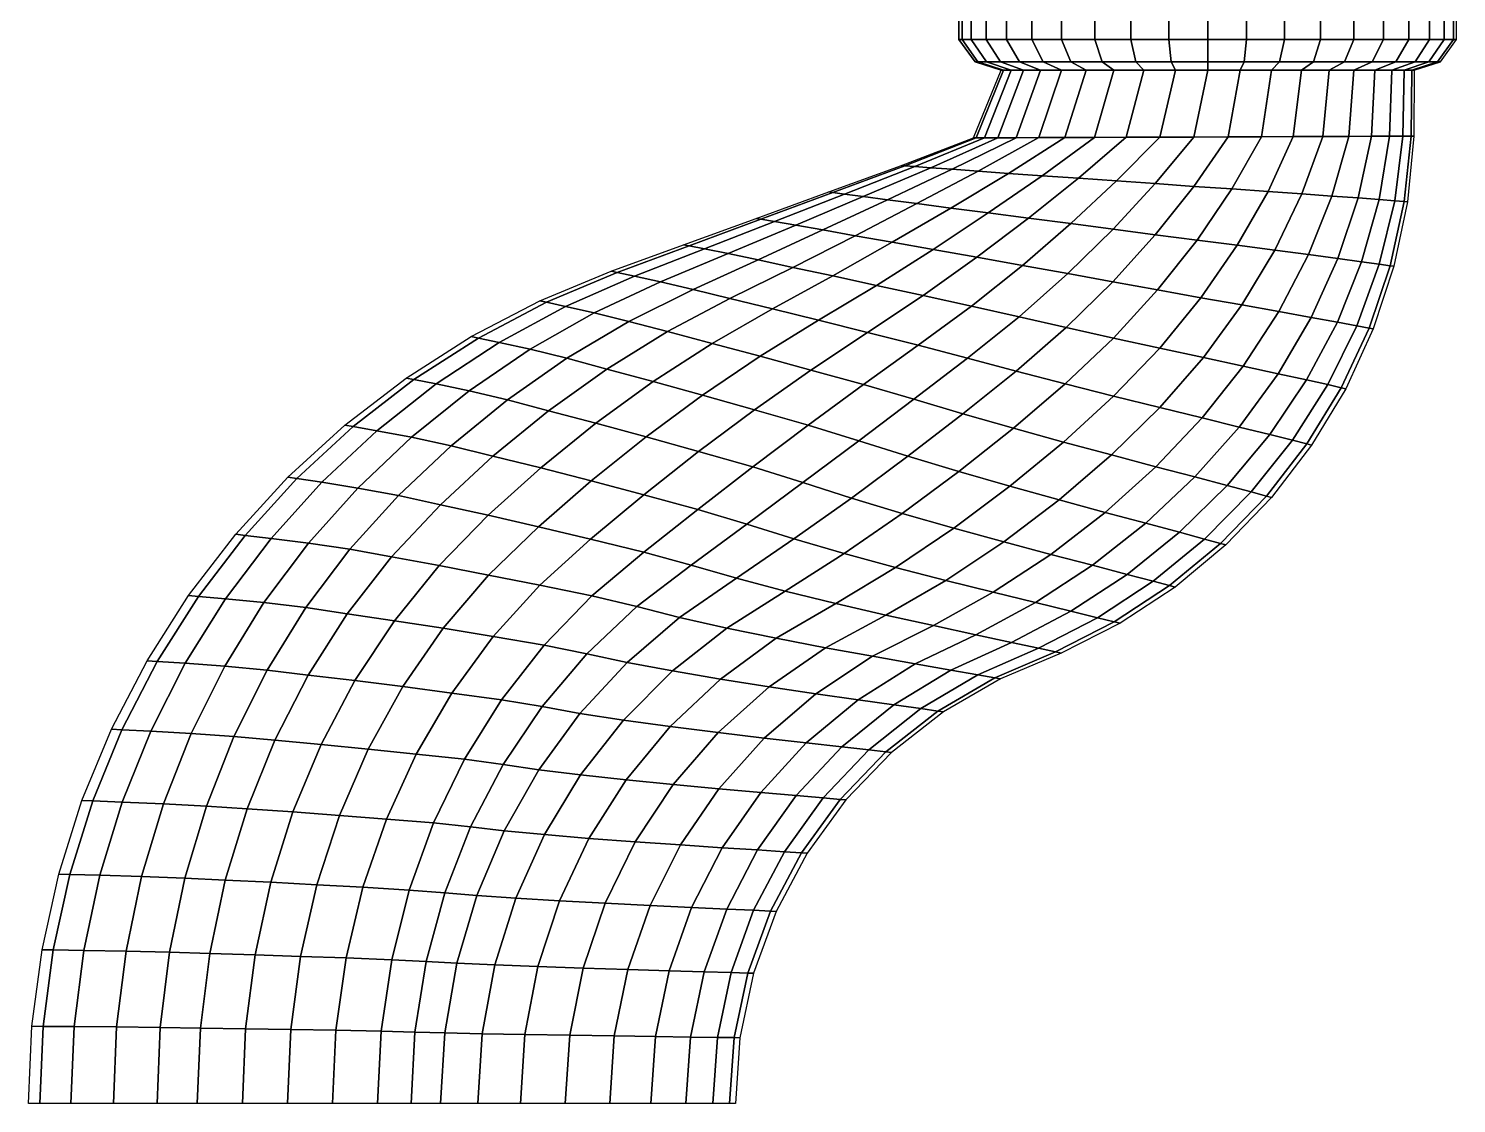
# Model space of a CAD drawing. Extents: x 60 to 137, y 33 to 192.
# Drawn here: x 60.06 to 108.43, y 70 to 106.41 of the extents above; entities that cross this region are included whole.
import ezdxf

# ---------------------------------------------------------------- set-up
doc = ezdxf.new("R2010")
doc.units = 0
doc.header["$MEASUREMENT"] = 0
doc.layers.get('0').update_dxf_attribs({"linetype": 'CONTINUOUS'})
doc.layers.add('SURFACE', color=51, linetype='CONTINUOUS')

# ---------------------------------------------------------------- blocks, each defined once
blk = doc.blocks.new('1')
at = {"layer": 'SURFACE'}
mesh = blk.add_polymesh((40, 6), dxfattribs=dict(at, m_close=True))
for k, corner in enumerate([(7.039, 0.231, -9), (7.921, 0.231, -8.714), (8.466, 0.231, -7.964), (8.466, 0.231, -7.036), (7.921, 0.231, -6.286), (7.039, 0.231, -6), (6.953, -0.864, -9), (7.824, -1.002, -8.714), (8.362, -1.088, -7.964), (8.362, -1.088, -7.036), (7.824, -1.002, -6.286), (6.953, -0.864, -6), (6.697, -1.932, -9), (7.535, -2.205, -8.714), (8.054, -2.373, -7.964), (8.054, -2.373, -7.036), (7.535, -2.205, -6.286), (6.697, -1.932, -6), (6.276, -2.947, -9), (7.062, -3.348, -8.714), (7.548, -3.595, -7.964), (7.548, -3.595, -7.036), (7.062, -3.348, -6.286), (6.276, -2.947, -6), (5.703, -3.884, -9), (6.416, -4.402, -8.714), (6.857, -4.722, -7.964), (6.857, -4.722, -7.036), (6.416, -4.402, -6.286), (5.703, -3.884, -6), (4.989, -4.719, -9), (5.613, -5.343, -8.714), (5.998, -5.728, -7.964), (5.998, -5.728, -7.036), (5.613, -5.343, -6.286), (4.989, -4.719, -6), (4.154, -5.432, -9), (4.672, -6.146, -8.714), (4.992, -6.587, -7.964), (4.992, -6.587, -7.036), (4.672, -6.146, -6.286), (4.154, -5.432, -6), (3.217, -6.006, -9), (3.618, -6.792, -8.714), (3.865, -7.277, -7.964), (3.865, -7.277, -7.036), (3.618, -6.792, -6.286), (3.217, -6.006, -6), (2.203, -6.427, -9), (2.475, -7.265, -8.714), (2.643, -7.783, -7.964), (2.643, -7.783, -7.036), (2.475, -7.265, -6.286), (2.203, -6.427, -6), (1.134, -6.683, -9), (1.272, -7.554, -8.714), (1.358, -8.092, -7.964), (1.358, -8.092, -7.036), (1.272, -7.554, -6.286), (1.134, -6.683, -6), (0.039, -6.769, -9), (0.039, -7.651, -8.714), (0.039, -8.196, -7.964), (0.039, -8.196, -7.036), (0.039, -7.651, -6.286), (0.039, -6.769, -6), (-1.056, -6.683, -9), (-1.194, -7.554, -8.714), (-1.279, -8.092, -7.964), (-1.279, -8.092, -7.036), (-1.194, -7.554, -6.286), (-1.056, -6.683, -6), (-2.124, -6.427, -9), (-2.396, -7.265, -8.714), (-2.565, -7.783, -7.964), (-2.565, -7.783, -7.036), (-2.396, -7.265, -6.286), (-2.124, -6.427, -6), (-3.139, -6.006, -9), (-3.539, -6.792, -8.714), (-3.786, -7.277, -7.964), (-3.786, -7.277, -7.036), (-3.539, -6.792, -6.286), (-3.139, -6.006, -6), (-4.075, -5.432, -9), (-4.593, -6.146, -8.714), (-4.914, -6.587, -7.964), (-4.914, -6.587, -7.036), (-4.593, -6.146, -6.286), (-4.075, -5.432, -6), (-4.91, -4.719, -9), (-5.534, -5.343, -8.714), (-5.919, -5.728, -7.964), (-5.919, -5.728, -7.036), (-5.534, -5.343, -6.286), (-4.91, -4.719, -6), (-5.624, -3.884, -9), (-6.337, -4.402, -8.714), (-6.778, -4.722, -7.964), (-6.778, -4.722, -7.036), (-6.337, -4.402, -6.286), (-5.624, -3.884, -6), (-6.198, -2.947, -9), (-6.983, -3.348, -8.714), (-7.469, -3.595, -7.964), (-7.469, -3.595, -7.036), (-6.983, -3.348, -6.286), (-6.198, -2.947, -6), (-6.618, -1.932, -9), (-7.456, -2.205, -8.714), (-7.975, -2.373, -7.964), (-7.975, -2.373, -7.036), (-7.456, -2.205, -6.286), (-6.618, -1.932, -6), (-6.874, -0.864, -9), (-7.745, -1.002, -8.714), (-8.283, -1.088, -7.964), (-8.283, -1.088, -7.036), (-7.745, -1.002, -6.286), (-6.874, -0.864, -6), (-6.961, 0.231, -9), (-7.842, 0.231, -8.714), (-8.387, 0.231, -7.964), (-8.387, 0.231, -7.036), (-7.842, 0.231, -6.286), (-6.961, 0.231, -6), (-6.874, 1.326, -9), (-7.745, 1.464, -8.714), (-8.283, 1.549, -7.964), (-8.283, 1.549, -7.036), (-7.745, 1.464, -6.286), (-6.874, 1.326, -6), (-6.618, 2.394, -9), (-7.456, 2.666, -8.714), (-7.975, 2.835, -7.964), (-7.975, 2.835, -7.036), (-7.456, 2.666, -6.286), (-6.618, 2.394, -6), (-6.198, 3.409, -9), (-6.983, 3.809, -8.714), (-7.469, 4.056, -7.964), (-7.469, 4.056, -7.036), (-6.983, 3.809, -6.286), (-6.198, 3.409, -6), (-5.624, 4.345, -9), (-6.337, 4.863, -8.714), (-6.778, 5.184, -7.964), (-6.778, 5.184, -7.036), (-6.337, 4.863, -6.286), (-5.624, 4.345, -6), (-4.91, 5.18, -9), (-5.534, 5.804, -8.714), (-5.919, 6.189, -7.964), (-5.919, 6.189, -7.036), (-5.534, 5.804, -6.286), (-4.91, 5.18, -6), (-4.075, 5.894, -9), (-4.593, 6.607, -8.714), (-4.914, 7.048, -7.964), (-4.914, 7.048, -7.036), (-4.593, 6.607, -6.286), (-4.075, 5.894, -6), (-3.139, 6.468, -9), (-3.539, 7.253, -8.714), (-3.786, 7.739, -7.964), (-3.786, 7.739, -7.036), (-3.539, 7.253, -6.286), (-3.139, 6.468, -6), (-2.124, 6.888, -9), (-2.396, 7.727, -8.714), (-2.565, 8.245, -7.964), (-2.565, 8.245, -7.036), (-2.396, 7.727, -6.286), (-2.124, 6.888, -6), (-1.056, 7.144, -9), (-1.194, 8.015, -8.714), (-1.279, 8.554, -7.964), (-1.279, 8.554, -7.036), (-1.194, 8.015, -6.286), (-1.056, 7.144, -6), (0.039, 7.231, -9), (0.039, 8.112, -8.714), (0.039, 8.657, -7.964), (0.039, 8.657, -7.036), (0.039, 8.112, -6.286), (0.039, 7.231, -6), (1.134, 7.144, -9), (1.272, 8.015, -8.714), (1.358, 8.554, -7.964), (1.358, 8.554, -7.036), (1.272, 8.015, -6.286), (1.134, 7.144, -6), (2.203, 6.888, -9), (2.475, 7.727, -8.714), (2.643, 8.245, -7.964), (2.643, 8.245, -7.036), (2.475, 7.727, -6.286), (2.203, 6.888, -6), (3.217, 6.468, -9), (3.618, 7.253, -8.714), (3.865, 7.739, -7.964), (3.865, 7.739, -7.036), (3.618, 7.253, -6.286), (3.217, 6.468, -6), (4.154, 5.894, -9), (4.672, 6.607, -8.714), (4.992, 7.048, -7.964), (4.992, 7.048, -7.036), (4.672, 6.607, -6.286), (4.154, 5.894, -6), (4.989, 5.18, -9), (5.613, 5.804, -8.714), (5.998, 6.189, -7.964), (5.998, 6.189, -7.036), (5.613, 5.804, -6.286), (4.989, 5.18, -6), (5.703, 4.345, -9), (6.416, 4.863, -8.714), (6.857, 5.184, -7.964), (6.857, 5.184, -7.036), (6.416, 4.863, -6.286), (5.703, 4.345, -6), (6.276, 3.409, -9), (7.062, 3.809, -8.714), (7.548, 4.056, -7.964), (7.548, 4.056, -7.036), (7.062, 3.809, -6.286), (6.276, 3.409, -6), (6.697, 2.394, -9), (7.535, 2.666, -8.714), (8.054, 2.835, -7.964), (8.054, 2.835, -7.036), (7.535, 2.666, -6.286), (6.697, 2.394, -6), (6.953, 1.326, -9), (7.824, 1.464, -8.714), (8.362, 1.549, -7.964), (8.362, 1.549, -7.036), (7.824, 1.464, -6.286), (6.953, 1.326, -6)]):
    mesh.set_mesh_vertex(divmod(k, 6), corner)
mesh = blk.add_polymesh((9, 9), dxfattribs=at)
for k, corner in enumerate([(-6.961, 0.231, -9), (-6.874, 1.326, -9), (-6.618, 2.394, -9), (-6.198, 3.409, -9), (-5.624, 4.345, -9), (-4.91, 5.18, -9), (-4.075, 5.894, -9), (-3.139, 6.468, -9), (-2.124, 6.888, -9), (-7.895, 0.231, -11.292), (-7.8, 1.328, -11.292), (-7.52, 2.397, -11.291), (-7.065, 3.407, -11.289), (-6.448, 4.335, -11.286), (-5.686, 5.16, -11.283), (-4.795, 5.869, -11.28), (-3.798, 6.44, -11.276), (-2.72, 6.858, -11.272), (-10.335, 0.231, -12.229), (-10.22, 1.336, -12.238), (-9.882, 2.405, -12.264), (-9.339, 3.404, -12.304), (-8.616, 4.305, -12.357), (-7.735, 5.103, -12.421), (-6.709, 5.799, -12.494), (-5.567, 6.36, -12.575), (-4.337, 6.772, -12.661), (-12.795, 0.231, -13.125), (-12.658, 1.348, -13.143), (-12.259, 2.418, -13.195), (-11.628, 3.398, -13.278), (-10.802, 4.258, -13.387), (-9.813, 5.013, -13.518), (-8.664, 5.689, -13.668), (-7.393, 6.234, -13.834), (-6.028, 6.635, -14.011), (-15.254, 0.231, -14.021), (-15.095, 1.364, -14.048), (-14.634, 2.435, -14.126), (-13.915, 3.39, -14.248), (-12.993, 4.196, -14.41), (-11.906, 4.893, -14.605), (-10.648, 5.543, -14.829), (-9.264, 6.068, -15.074), (-7.784, 6.455, -15.337), (-17.713, 0.231, -14.917), (-17.531, 1.384, -14.952), (-17.008, 2.456, -15.053), (-16.202, 3.381, -15.213), (-15.189, 4.122, -15.423), (-14.017, 4.749, -15.678), (-12.662, 5.367, -15.969), (-11.181, 5.867, -16.289), (-9.604, 6.238, -16.632), (-20.173, 0.231, -15.812), (-19.968, 1.406, -15.855), (-19.383, 2.479, -15.977), (-18.492, 3.371, -16.17), (-17.394, 4.036, -16.425), (-16.146, 4.584, -16.732), (-14.708, 5.166, -17.084), (-13.145, 5.638, -17.471), (-11.486, 5.989, -17.885), (-22.59, 0.231, -16.814), (-22.362, 1.43, -16.863), (-21.717, 2.505, -17.001), (-20.745, 3.359, -17.219), (-19.57, 3.942, -17.507), (-18.259, 4.403, -17.855), (-16.751, 4.944, -18.252), (-15.123, 5.385, -18.69), (-13.402, 5.716, -19.158), (-24.91, 0.231, -18.023), (-24.662, 1.456, -18.074), (-23.959, 2.533, -18.221), (-22.913, 3.347, -18.452), (-21.671, 3.841, -18.757), (-20.31, 4.209, -19.126), (-18.75, 4.707, -19.548), (-17.075, 5.115, -20.012), (-15.313, 5.423, -20.507)]):
    mesh.set_mesh_vertex(divmod(k, 9), corner)
mesh = blk.add_polymesh((9, 9), dxfattribs=at)
for k, corner in enumerate([(-2.124, 6.888, -9), (-1.056, 7.144, -9), (0.039, 7.231, -9), (1.134, 7.144, -9), (2.203, 6.888, -9), (3.217, 6.468, -9), (4.154, 5.894, -9), (4.989, 5.18, -9), (5.703, 4.345, -9), (-2.72, 6.858, -11.272), (-1.587, 7.113, -11.267), (-0.429, 7.204, -11.263), (0.729, 7.127, -11.259), (1.86, 6.879, -11.254), (2.938, 6.465, -11.25), (3.934, 5.896, -11.246), (4.825, 5.186, -11.243), (5.587, 4.352, -11.24), (-4.337, 6.772, -12.661), (-3.046, 7.024, -12.751), (-1.736, 7.128, -12.843), (-0.429, 7.077, -12.934), (0.855, 6.851, -13.024), (2.083, 6.457, -13.11), (3.224, 5.903, -13.191), (4.249, 5.203, -13.264), (5.131, 4.373, -13.328), (-6.028, 6.635, -14.011), (-4.6, 6.882, -14.195), (-3.163, 7.008, -14.383), (-1.735, 6.997, -14.571), (-0.322, 6.808, -14.755), (1.037, 6.445, -14.932), (2.308, 5.914, -15.097), (3.455, 5.229, -15.248), (4.447, 4.406, -15.379), (-7.784, 6.455, -15.337), (-6.238, 6.696, -15.611), (-4.701, 6.85, -15.891), (-3.177, 6.892, -16.17), (-1.659, 6.752, -16.444), (-0.188, 6.429, -16.707), (1.195, 5.928, -16.953), (2.451, 5.263, -17.176), (3.541, 4.449, -17.372), (-9.604, 6.238, -16.632), (-7.96, 6.47, -16.989), (-6.346, 6.658, -17.353), (-4.751, 6.765, -17.717), (-3.149, 6.683, -18.074), (-1.585, 6.409, -18.416), (-0.106, 5.946, -18.736), (1.245, 5.304, -19.028), (2.424, 4.502, -19.282), (-11.486, 5.989, -17.885), (-9.763, 6.212, -18.316), (-8.093, 6.439, -18.756), (-6.451, 6.62, -19.197), (-4.785, 6.605, -19.628), (-3.146, 6.387, -20.042), (-1.585, 5.966, -20.429), (-0.151, 5.351, -20.781), (1.105, 4.561, -21.088), (-13.402, 5.716, -19.158), (-11.619, 5.929, -19.645), (-9.917, 6.198, -20.143), (-8.25, 6.461, -20.641), (-6.542, 6.519, -21.128), (-4.847, 6.362, -21.596), (-3.22, 5.987, -22.034), (-1.719, 5.403, -22.432), (-0.396, 4.627, -22.779), (-15.313, 5.423, -20.507), (-13.492, 5.625, -21.024), (-11.782, 5.941, -21.552), (-10.116, 6.29, -22.079), (-8.389, 6.427, -22.596), (-6.659, 6.335, -23.092), (-4.987, 6.011, -23.556), (-3.434, 5.459, -23.978), (-2.06, 4.697, -24.347)]):
    mesh.set_mesh_vertex(divmod(k, 9), corner)
mesh = blk.add_polymesh((9, 9), dxfattribs=at)
for k, corner in enumerate([(-15.313, 5.423, -20.507), (-13.492, 5.625, -21.024), (-11.782, 5.941, -21.552), (-10.116, 6.29, -22.079), (-8.389, 6.427, -22.596), (-6.659, 6.335, -23.092), (-4.987, 6.011, -23.556), (-3.434, 5.459, -23.978), (-2.06, 4.697, -24.347), (-17.204, 5.119, -21.921), (-15.367, 5.309, -22.439), (-13.672, 5.673, -22.968), (-12.031, 6.113, -23.497), (-10.307, 6.331, -24.016), (-8.563, 6.308, -24.513), (-6.863, 6.035, -24.978), (-5.276, 5.517, -25.401), (-3.864, 4.771, -25.771), (-19.059, 4.808, -23.385), (-17.227, 4.987, -23.876), (-15.569, 5.399, -24.378), (-13.975, 5.931, -24.879), (-12.276, 6.233, -25.371), (-10.537, 6.28, -25.842), (-8.829, 6.06, -26.283), (-7.223, 5.576, -26.684), (-5.789, 4.845, -27.035), (-20.863, 4.497, -24.886), (-19.056, 4.664, -25.322), (-17.455, 5.125, -25.767), (-15.928, 5.75, -26.212), (-14.274, 6.135, -26.648), (-12.56, 6.252, -27.066), (-10.861, 6.085, -27.457), (-9.253, 5.635, -27.813), (-7.811, 4.92, -28.124), (-22.588, 4.192, -26.445), (-20.821, 4.348, -26.804), (-19.294, 4.857, -27.17), (-17.849, 5.572, -27.536), (-16.255, 6.039, -27.895), (-14.582, 6.224, -28.239), (-12.907, 6.109, -28.562), (-11.31, 5.693, -28.854), (-9.871, 4.994, -29.11), (-24.162, 3.899, -28.183), (-22.439, 4.045, -28.472), (-20.987, 4.599, -28.766), (-19.627, 5.402, -29.061), (-18.095, 5.947, -29.349), (-16.465, 6.198, -29.626), (-14.817, 6.132, -29.885), (-13.236, 5.749, -30.12), (-11.803, 5.064, -30.326), (-25.563, 3.626, -30.097), (-23.884, 3.761, -30.325), (-22.505, 4.358, -30.557), (-21.225, 5.242, -30.789), (-19.755, 5.861, -31.017), (-18.168, 6.173, -31.235), (-16.548, 6.154, -31.439), (-14.982, 5.801, -31.625), (-13.557, 5.13, -31.787), (-26.775, 3.377, -32.166), (-25.136, 3.503, -32.341), (-23.825, 4.14, -32.52), (-22.621, 5.097, -32.699), (-21.208, 5.783, -32.874), (-19.661, 6.151, -33.042), (-18.068, 6.174, -33.199), (-16.518, 5.848, -33.342), (-15.102, 5.189, -33.467), (-27.783, 3.16, -34.368), (-26.181, 3.278, -34.499), (-24.93, 3.948, -34.632), (-23.793, 4.97, -34.765), (-22.43, 5.714, -34.895), (-20.92, 6.131, -35.02), (-19.351, 6.191, -35.137), (-17.816, 5.889, -35.244), (-16.407, 5.242, -35.337)]):
    mesh.set_mesh_vertex(divmod(k, 9), corner)
mesh = blk.add_polymesh((5, 9), dxfattribs=at)
for k, corner in enumerate([(-27.783, 3.16, -34.368), (-26.181, 3.278, -34.499), (-24.93, 3.948, -34.632), (-23.793, 4.97, -34.765), (-22.43, 5.714, -34.895), (-20.92, 6.131, -35.02), (-19.351, 6.191, -35.137), (-17.816, 5.889, -35.244), (-16.407, 5.242, -35.337), (-28.576, 2.98, -36.679), (-27.006, 3.091, -36.771), (-25.805, 3.79, -36.865), (-24.723, 4.865, -36.959), (-23.403, 5.658, -37.051), (-21.923, 6.115, -37.139), (-20.374, 6.206, -37.221), (-18.851, 5.924, -37.296), (-17.449, 5.285, -37.362), (-29.148, 2.844, -39.073), (-27.6, 2.95, -39.131), (-26.437, 3.67, -39.191), (-25.398, 4.786, -39.251), (-24.109, 5.615, -39.309), (-22.652, 6.102, -39.365), (-21.118, 6.217, -39.418), (-19.605, 5.95, -39.465), (-18.208, 5.318, -39.507), (-29.492, 2.757, -41.522), (-27.959, 2.86, -41.551), (-26.82, 3.594, -41.58), (-25.807, 4.735, -41.609), (-24.538, 5.588, -41.637), (-23.095, 6.095, -41.664), (-21.571, 6.224, -41.69), (-20.063, 5.966, -41.713), (-18.669, 5.339, -41.733), (-29.606, 2.727, -44), (-28.078, 2.829, -44), (-26.947, 3.567, -44), (-25.944, 4.718, -44), (-24.682, 5.578, -44), (-23.244, 6.092, -44), (-21.723, 6.226, -44), (-20.217, 5.972, -44), (-18.824, 5.346, -44)]):
    mesh.set_mesh_vertex(divmod(k, 9), corner)
mesh = blk.add_polymesh((9, 9), dxfattribs=at)
for k, corner in enumerate([(-24.91, 0.231, -18.023), (-24.662, 1.456, -18.074), (-23.959, 2.533, -18.221), (-22.913, 3.347, -18.452), (-21.671, 3.841, -18.757), (-20.31, 4.209, -19.126), (-18.75, 4.707, -19.548), (-17.075, 5.115, -20.012), (-15.313, 5.423, -20.507), (-27.117, 0.231, -19.43), (-26.848, 1.483, -19.481), (-26.093, 2.562, -19.628), (-24.979, 3.334, -19.86), (-23.681, 3.737, -20.166), (-22.286, 4.007, -20.535), (-20.689, 4.46, -20.958), (-18.986, 4.834, -21.424), (-17.204, 5.119, -21.921), (-29.192, 0.231, -21.023), (-28.905, 1.511, -21.072), (-28.102, 2.592, -21.211), (-26.929, 3.321, -21.43), (-25.586, 3.63, -21.721), (-24.171, 3.801, -22.071), (-22.554, 4.209, -22.472), (-20.842, 4.546, -22.913), (-19.059, 4.808, -23.385), (-31.121, 0.231, -22.791), (-30.818, 1.539, -22.834), (-29.972, 2.621, -22.958), (-28.748, 3.308, -23.153), (-27.373, 3.523, -23.41), (-25.952, 3.595, -23.721), (-24.331, 3.957, -24.077), (-22.628, 4.259, -24.468), (-20.863, 4.497, -24.886), (-32.888, 0.231, -24.72), (-32.571, 1.566, -24.756), (-31.688, 2.65, -24.858), (-30.422, 3.295, -25.018), (-29.024, 3.418, -25.23), (-27.609, 3.392, -25.486), (-25.998, 3.71, -25.779), (-24.319, 3.978, -26.101), (-22.588, 4.192, -26.445), (-34.481, 0.231, -26.796), (-34.15, 1.592, -26.825), (-33.233, 2.678, -26.907), (-31.929, 3.283, -27.036), (-30.512, 3.317, -27.206), (-29.107, 3.199, -27.412), (-27.509, 3.473, -27.647), (-25.857, 3.708, -27.906), (-24.162, 3.899, -28.183), (-35.886, 0.231, -29.003), (-35.543, 1.616, -29.026), (-34.595, 2.704, -29.09), (-33.257, 3.271, -29.192), (-31.824, 3.223, -29.327), (-30.429, 3.017, -29.489), (-28.846, 3.251, -29.674), (-27.221, 3.455, -29.879), (-25.563, 3.626, -30.097), (-37.094, 0.231, -31.324), (-36.74, 1.639, -31.342), (-35.764, 2.728, -31.391), (-34.395, 3.261, -31.47), (-32.949, 3.138, -31.573), (-31.564, 2.852, -31.698), (-29.996, 3.05, -31.841), (-28.397, 3.226, -31.998), (-26.775, 3.377, -32.166), (-38.095, 0.231, -33.742), (-37.732, 1.658, -33.755), (-36.732, 2.749, -33.792), (-35.336, 3.252, -33.85), (-33.878, 3.063, -33.927), (-32.503, 2.708, -34.02), (-30.949, 2.874, -34.126), (-29.373, 3.025, -34.243), (-27.783, 3.16, -34.368)]):
    mesh.set_mesh_vertex(divmod(k, 9), corner)
mesh = blk.add_polymesh((5, 5), dxfattribs=at)
for k, corner in enumerate([(-16.407, 5.242, -35.337), (-15.21, 4.287, -35.414), (-14.297, 3.082, -35.472), (-13.725, 1.702, -35.509), (-13.53, 0.231, -35.522), (-17.449, 5.285, -37.362), (-16.255, 4.329, -37.416), (-15.344, 3.115, -37.457), (-14.772, 1.72, -37.484), (-14.577, 0.231, -37.493), (-18.208, 5.318, -39.507), (-17.016, 4.361, -39.542), (-16.106, 3.14, -39.568), (-15.535, 1.734, -39.584), (-15.341, 0.231, -39.59), (-18.669, 5.339, -41.733), (-17.479, 4.381, -41.75), (-16.57, 3.156, -41.763), (-15.999, 1.742, -41.771), (-15.805, 0.231, -41.773), (-18.824, 5.346, -44), (-17.635, 4.388, -44), (-16.725, 3.162, -44), (-16.155, 1.745, -44), (-15.961, 0.231, -44)]):
    mesh.set_mesh_vertex(divmod(k, 5), corner)
mesh = blk.add_polymesh((9, 5), dxfattribs=at)
for k, corner in enumerate([(-2.06, 4.697, -24.347), (-0.92, 3.754, -24.652), (-0.064, 2.664, -24.883), (0.471, 1.473, -25.029), (0.653, 0.231, -25.081), (-3.864, 4.771, -25.771), (-2.69, 3.825, -26.077), (-1.806, 2.72, -26.309), (-1.253, 1.504, -26.455), (-1.065, 0.231, -26.507), (-5.789, 4.845, -27.035), (-4.592, 3.899, -27.325), (-3.688, 2.778, -27.545), (-3.124, 1.536, -27.684), (-2.931, 0.231, -27.732), (-7.811, 4.92, -28.124), (-6.602, 3.972, -28.381), (-5.689, 2.835, -28.576), (-5.117, 1.567, -28.699), (-4.922, 0.231, -28.743), (-9.871, 4.994, -29.11), (-8.661, 4.044, -29.322), (-7.745, 2.891, -29.483), (-7.172, 1.598, -29.584), (-6.976, 0.231, -29.62), (-11.803, 5.064, -30.326), (-10.595, 4.112, -30.497), (-9.678, 2.945, -30.626), (-9.105, 1.627, -30.707), (-8.909, 0.231, -30.736), (-13.557, 5.13, -31.787), (-12.353, 4.177, -31.922), (-11.437, 2.996, -32.023), (-10.863, 1.655, -32.088), (-10.667, 0.231, -32.11), (-15.102, 5.189, -33.467), (-13.901, 4.235, -33.571), (-12.986, 3.042, -33.649), (-12.413, 1.68, -33.699), (-12.218, 0.231, -33.716), (-16.407, 5.242, -35.337), (-15.21, 4.287, -35.414), (-14.297, 3.082, -35.472), (-13.725, 1.702, -35.509), (-13.53, 0.231, -35.522)]):
    mesh.set_mesh_vertex(divmod(k, 5), corner)
mesh = blk.add_polymesh((9, 5), dxfattribs=at)
for k, corner in enumerate([(5.703, 4.345, -9), (6.276, 3.409, -9), (6.697, 2.394, -9), (6.953, 1.326, -9), (7.039, 0.231, -9), (5.587, 4.352, -11.24), (6.202, 3.416, -11.237), (6.654, 2.399, -11.235), (6.93, 1.329, -11.234), (7.023, 0.231, -11.234), (5.131, 4.373, -13.328), (5.846, 3.436, -13.382), (6.374, 2.415, -13.422), (6.699, 1.337, -13.447), (6.809, 0.231, -13.456), (4.447, 4.406, -15.379), (5.254, 3.468, -15.488), (5.853, 2.44, -15.57), (6.223, 1.351, -15.623), (6.348, 0.231, -15.641), (3.541, 4.449, -17.372), (4.433, 3.511, -17.533), (5.096, 2.474, -17.656), (5.507, 1.369, -17.733), (5.647, 0.231, -17.76), (2.424, 4.502, -19.282), (3.391, 3.562, -19.493), (4.113, 2.514, -19.652), (4.561, 1.391, -19.754), (4.714, 0.231, -19.789), (1.105, 4.561, -21.088), (2.14, 3.62, -21.343), (2.915, 2.56, -21.536), (3.396, 1.416, -21.658), (3.561, 0.231, -21.701), (-0.396, 4.627, -22.779), (0.696, 3.685, -23.067), (1.516, 2.61, -23.285), (2.027, 1.444, -23.424), (2.202, 0.231, -23.472), (-2.06, 4.697, -24.347), (-0.92, 3.754, -24.652), (-0.064, 2.664, -24.883), (0.471, 1.473, -25.029), (0.653, 0.231, -25.081)]):
    mesh.set_mesh_vertex(divmod(k, 5), corner)
mesh = blk.add_polymesh((5, 9), dxfattribs=at)
for k, corner in enumerate([(-38.095, 0.231, -33.742), (-37.732, 1.658, -33.755), (-36.732, 2.749, -33.792), (-35.336, 3.252, -33.85), (-33.878, 3.063, -33.927), (-32.503, 2.708, -34.02), (-30.949, 2.874, -34.126), (-29.373, 3.025, -34.243), (-27.783, 3.16, -34.368), (-38.882, 0.231, -36.237), (-38.511, 1.674, -36.246), (-37.491, 2.766, -36.272), (-36.073, 3.244, -36.314), (-34.606, 3.001, -36.368), (-33.239, 2.589, -36.433), (-31.696, 2.728, -36.508), (-30.141, 2.859, -36.591), (-28.576, 2.98, -36.679), (-39.448, 0.231, -38.792), (-39.071, 1.686, -38.798), (-38.036, 2.779, -38.814), (-36.602, 3.238, -38.84), (-35.128, 2.954, -38.875), (-33.767, 2.499, -38.917), (-32.233, 2.618, -38.964), (-30.692, 2.733, -39.017), (-29.148, 2.844, -39.073), (-39.789, 0.231, -41.386), (-39.409, 1.694, -41.389), (-38.364, 2.787, -41.397), (-36.92, 3.235, -41.41), (-35.441, 2.924, -41.426), (-34.084, 2.441, -41.447), (-32.555, 2.548, -41.47), (-31.024, 2.653, -41.495), (-29.492, 2.757, -41.522), (-39.903, 0.231, -44), (-39.522, 1.696, -44), (-38.474, 2.79, -44), (-37.025, 3.233, -44), (-35.545, 2.914, -44), (-34.189, 2.421, -44), (-32.662, 2.523, -44), (-31.134, 2.625, -44), (-29.606, 2.727, -44)]):
    mesh.set_mesh_vertex(divmod(k, 9), corner)
mesh = blk.add_polymesh((5, 9), dxfattribs=at)
for k, corner in enumerate([(-38.095, 0.231, -33.742), (-37.732, -1.197, -33.755), (-36.732, -2.287, -33.792), (-35.336, -2.79, -33.85), (-33.878, -2.602, -33.927), (-32.503, -2.247, -34.02), (-30.949, -2.412, -34.126), (-29.373, -2.563, -34.243), (-27.783, -2.699, -34.368), (-38.882, 0.231, -36.237), (-38.511, -1.213, -36.246), (-37.491, -2.305, -36.272), (-36.073, -2.783, -36.314), (-34.606, -2.54, -36.368), (-33.239, -2.128, -36.433), (-31.696, -2.267, -36.508), (-30.141, -2.397, -36.591), (-28.576, -2.519, -36.679), (-39.448, 0.231, -38.792), (-39.071, -1.225, -38.798), (-38.036, -2.317, -38.814), (-36.602, -2.777, -38.84), (-35.128, -2.493, -38.875), (-33.767, -2.037, -38.917), (-32.233, -2.156, -38.964), (-30.692, -2.271, -39.017), (-29.148, -2.382, -39.073), (-39.789, 0.231, -41.386), (-39.409, -1.232, -41.389), (-38.364, -2.326, -41.397), (-36.92, -2.773, -41.41), (-35.441, -2.463, -41.426), (-34.084, -1.98, -41.447), (-32.555, -2.086, -41.47), (-31.024, -2.192, -41.495), (-29.492, -2.296, -41.522), (-39.903, 0.231, -44), (-39.522, -1.235, -44), (-38.474, -2.329, -44), (-37.025, -2.772, -44), (-35.545, -2.453, -44), (-34.189, -1.96, -44), (-32.662, -2.062, -44), (-31.134, -2.164, -44), (-29.606, -2.266, -44)]):
    mesh.set_mesh_vertex(divmod(k, 9), corner)
mesh = blk.add_polymesh((9, 9), dxfattribs=at)
for k, corner in enumerate([(-24.91, 0.231, -18.023), (-24.662, -0.995, -18.074), (-23.959, -2.072, -18.221), (-22.913, -2.886, -18.452), (-21.671, -3.38, -18.757), (-20.31, -3.748, -19.126), (-18.75, -4.246, -19.548), (-17.075, -4.654, -20.012), (-15.313, -4.962, -20.507), (-27.117, 0.231, -19.43), (-26.848, -1.022, -19.481), (-26.093, -2.101, -19.628), (-24.979, -2.873, -19.86), (-23.681, -3.275, -20.166), (-22.286, -3.546, -20.535), (-20.689, -3.999, -20.958), (-18.986, -4.372, -21.424), (-17.204, -4.657, -21.921), (-29.192, 0.231, -21.023), (-28.905, -1.05, -21.072), (-28.102, -2.131, -21.211), (-26.929, -2.86, -21.43), (-25.586, -3.168, -21.721), (-24.171, -3.339, -22.071), (-22.554, -3.747, -22.472), (-20.842, -4.085, -22.913), (-19.059, -4.346, -23.385), (-31.121, 0.231, -22.791), (-30.818, -1.077, -22.834), (-29.972, -2.16, -22.958), (-28.748, -2.847, -23.153), (-27.373, -3.061, -23.41), (-25.952, -3.133, -23.721), (-24.331, -3.495, -24.077), (-22.628, -3.798, -24.468), (-20.863, -4.035, -24.886), (-32.888, 0.231, -24.72), (-32.571, -1.105, -24.756), (-31.688, -2.189, -24.858), (-30.422, -2.834, -25.018), (-29.024, -2.956, -25.23), (-27.609, -2.931, -25.486), (-25.998, -3.248, -25.779), (-24.319, -3.516, -26.101), (-22.588, -3.73, -26.445), (-34.481, 0.231, -26.796), (-34.15, -1.131, -26.825), (-33.233, -2.217, -26.907), (-31.929, -2.821, -27.036), (-30.512, -2.856, -27.206), (-29.107, -2.737, -27.412), (-27.509, -3.012, -27.647), (-25.857, -3.246, -27.906), (-24.162, -3.438, -28.183), (-35.886, 0.231, -29.003), (-35.543, -1.155, -29.026), (-34.595, -2.243, -29.09), (-33.257, -2.81, -29.192), (-31.824, -2.762, -29.327), (-30.429, -2.556, -29.489), (-28.846, -2.79, -29.674), (-27.221, -2.994, -29.879), (-25.563, -3.165, -30.097), (-37.094, 0.231, -31.324), (-36.74, -1.177, -31.342), (-35.764, -2.267, -31.391), (-34.395, -2.799, -31.47), (-32.949, -2.676, -31.573), (-31.564, -2.391, -31.698), (-29.996, -2.589, -31.841), (-28.397, -2.764, -31.998), (-26.775, -2.916, -32.166), (-38.095, 0.231, -33.742), (-37.732, -1.197, -33.755), (-36.732, -2.287, -33.792), (-35.336, -2.79, -33.85), (-33.878, -2.602, -33.927), (-32.503, -2.247, -34.02), (-30.949, -2.412, -34.126), (-29.373, -2.563, -34.243), (-27.783, -2.699, -34.368)]):
    mesh.set_mesh_vertex(divmod(k, 9), corner)
mesh = blk.add_polymesh((9, 9), dxfattribs=at)
for k, corner in enumerate([(-6.961, 0.231, -9), (-6.874, -0.864, -9), (-6.618, -1.932, -9), (-6.198, -2.947, -9), (-5.624, -3.884, -9), (-4.91, -4.719, -9), (-4.075, -5.432, -9), (-3.139, -6.006, -9), (-2.124, -6.427, -9), (-7.895, 0.231, -11.292), (-7.8, -0.867, -11.292), (-7.52, -1.935, -11.291), (-7.065, -2.946, -11.289), (-6.448, -3.873, -11.286), (-5.686, -4.699, -11.283), (-4.795, -5.408, -11.28), (-3.798, -5.979, -11.276), (-2.72, -6.397, -11.272), (-10.335, 0.231, -12.229), (-10.22, -0.875, -12.238), (-9.882, -1.944, -12.264), (-9.339, -2.942, -12.304), (-8.616, -3.844, -12.357), (-7.735, -4.642, -12.421), (-6.709, -5.338, -12.494), (-5.567, -5.899, -12.575), (-4.337, -6.31, -12.661), (-12.795, 0.231, -13.125), (-12.658, -0.887, -13.143), (-12.259, -1.957, -13.195), (-11.628, -2.937, -13.278), (-10.802, -3.797, -13.387), (-9.813, -4.551, -13.518), (-8.664, -5.228, -13.668), (-7.393, -5.773, -13.834), (-6.028, -6.174, -14.011), (-15.254, 0.231, -14.021), (-15.095, -0.903, -14.048), (-14.634, -1.974, -14.126), (-13.915, -2.929, -14.248), (-12.993, -3.735, -14.41), (-11.906, -4.432, -14.605), (-10.648, -5.082, -14.829), (-9.264, -5.607, -15.074), (-7.784, -5.994, -15.337), (-17.713, 0.231, -14.917), (-17.531, -0.922, -14.952), (-17.008, -1.994, -15.053), (-16.202, -2.92, -15.213), (-15.189, -3.66, -15.423), (-14.017, -4.288, -15.678), (-12.662, -4.906, -15.969), (-11.181, -5.406, -16.289), (-9.604, -5.777, -16.632), (-20.173, 0.231, -15.812), (-19.968, -0.944, -15.855), (-19.383, -2.018, -15.977), (-18.492, -2.909, -16.17), (-17.394, -3.575, -16.425), (-16.146, -4.123, -16.732), (-14.708, -4.704, -17.084), (-13.145, -5.176, -17.471), (-11.486, -5.528, -17.885), (-22.59, 0.231, -16.814), (-22.362, -0.969, -16.863), (-21.717, -2.044, -17.001), (-20.745, -2.898, -17.219), (-19.57, -3.481, -17.507), (-18.259, -3.942, -17.855), (-16.751, -4.483, -18.252), (-15.123, -4.924, -18.69), (-13.402, -5.254, -19.158), (-24.91, 0.231, -18.023), (-24.662, -0.995, -18.074), (-23.959, -2.072, -18.221), (-22.913, -2.886, -18.452), (-21.671, -3.38, -18.757), (-20.31, -3.748, -19.126), (-18.75, -4.246, -19.548), (-17.075, -4.654, -20.012), (-15.313, -4.962, -20.507)]):
    mesh.set_mesh_vertex(divmod(k, 9), corner)
mesh = blk.add_polymesh((5, 5), dxfattribs=at)
for k, corner in enumerate([(-16.407, -4.78, -35.337), (-15.21, -3.825, -35.414), (-14.297, -2.621, -35.472), (-13.725, -1.24, -35.509), (-13.53, 0.231, -35.522), (-17.449, -4.824, -37.362), (-16.255, -3.868, -37.416), (-15.344, -2.654, -37.457), (-14.772, -1.258, -37.484), (-14.577, 0.231, -37.493), (-18.208, -4.856, -39.507), (-17.016, -3.9, -39.542), (-16.106, -2.679, -39.568), (-15.535, -1.272, -39.584), (-15.341, 0.231, -39.59), (-18.669, -4.877, -41.733), (-17.479, -3.92, -41.75), (-16.57, -2.695, -41.763), (-15.999, -1.281, -41.771), (-15.805, 0.231, -41.773), (-18.824, -4.884, -44), (-17.635, -3.927, -44), (-16.725, -2.7, -44), (-16.155, -1.284, -44), (-15.961, 0.231, -44)]):
    mesh.set_mesh_vertex(divmod(k, 5), corner)
mesh = blk.add_polymesh((9, 5), dxfattribs=at)
for k, corner in enumerate([(-2.06, -4.236, -24.347), (-0.92, -3.292, -24.652), (-0.064, -2.203, -24.883), (0.471, -1.012, -25.029), (0.653, 0.231, -25.081), (-3.864, -4.309, -25.771), (-2.69, -3.364, -26.077), (-1.806, -2.259, -26.309), (-1.253, -1.043, -26.455), (-1.065, 0.231, -26.507), (-5.789, -4.384, -27.035), (-4.592, -3.437, -27.325), (-3.688, -2.316, -27.545), (-3.124, -1.074, -27.684), (-2.931, 0.231, -27.732), (-7.811, -4.459, -28.124), (-6.602, -3.51, -28.381), (-5.689, -2.374, -28.576), (-5.117, -1.106, -28.699), (-4.922, 0.231, -28.743), (-9.871, -4.532, -29.11), (-8.661, -3.582, -29.322), (-7.745, -2.43, -29.483), (-7.172, -1.136, -29.584), (-6.976, 0.231, -29.62), (-11.803, -4.602, -30.326), (-10.595, -3.651, -30.497), (-9.678, -2.484, -30.626), (-9.105, -1.166, -30.707), (-8.909, 0.231, -30.736), (-13.557, -4.668, -31.787), (-12.353, -3.715, -31.922), (-11.437, -2.535, -32.023), (-10.863, -1.193, -32.088), (-10.667, 0.231, -32.11), (-15.102, -4.728, -33.467), (-13.901, -3.774, -33.571), (-12.986, -2.58, -33.649), (-12.413, -1.218, -33.699), (-12.218, 0.231, -33.716), (-16.407, -4.78, -35.337), (-15.21, -3.825, -35.414), (-14.297, -2.621, -35.472), (-13.725, -1.24, -35.509), (-13.53, 0.231, -35.522)]):
    mesh.set_mesh_vertex(divmod(k, 5), corner)
mesh = blk.add_polymesh((9, 5), dxfattribs=at)
for k, corner in enumerate([(5.703, -3.884, -9), (6.276, -2.947, -9), (6.697, -1.932, -9), (6.953, -0.864, -9), (7.039, 0.231, -9), (5.587, -3.891, -11.24), (6.202, -2.954, -11.237), (6.654, -1.938, -11.235), (6.93, -0.867, -11.234), (7.023, 0.231, -11.234), (5.131, -3.912, -13.328), (5.846, -2.975, -13.382), (6.374, -1.954, -13.422), (6.699, -0.876, -13.447), (6.809, 0.231, -13.456), (4.447, -3.945, -15.379), (5.254, -3.007, -15.488), (5.853, -1.979, -15.57), (6.223, -0.89, -15.623), (6.348, 0.231, -15.641), (3.541, -3.988, -17.372), (4.433, -3.049, -17.533), (5.096, -2.012, -17.656), (5.507, -0.908, -17.733), (5.647, 0.231, -17.76), (2.424, -4.04, -19.282), (3.391, -3.1, -19.493), (4.113, -2.052, -19.652), (4.561, -0.93, -19.754), (4.714, 0.231, -19.789), (1.105, -4.1, -21.088), (2.14, -3.159, -21.343), (2.915, -2.098, -21.536), (3.396, -0.955, -21.658), (3.561, 0.231, -21.701), (-0.396, -4.166, -22.779), (0.696, -3.223, -23.067), (1.516, -2.149, -23.285), (2.027, -0.983, -23.424), (2.202, 0.231, -23.472), (-2.06, -4.236, -24.347), (-0.92, -3.292, -24.652), (-0.064, -2.203, -24.883), (0.471, -1.012, -25.029), (0.653, 0.231, -25.081)]):
    mesh.set_mesh_vertex(divmod(k, 5), corner)
mesh = blk.add_polymesh((5, 9), dxfattribs=at)
for k, corner in enumerate([(-27.783, -2.699, -34.368), (-26.181, -2.817, -34.499), (-24.93, -3.487, -34.632), (-23.793, -4.509, -34.765), (-22.43, -5.253, -34.895), (-20.92, -5.67, -35.02), (-19.351, -5.73, -35.137), (-17.816, -5.428, -35.244), (-16.407, -4.78, -35.337), (-28.576, -2.519, -36.679), (-27.006, -2.63, -36.771), (-25.805, -3.328, -36.865), (-24.723, -4.404, -36.959), (-23.403, -5.196, -37.051), (-21.923, -5.653, -37.139), (-20.374, -5.744, -37.221), (-18.851, -5.462, -37.296), (-17.449, -4.824, -37.362), (-29.148, -2.382, -39.073), (-27.6, -2.489, -39.131), (-26.437, -3.208, -39.191), (-25.398, -4.324, -39.251), (-24.109, -5.153, -39.309), (-22.652, -5.641, -39.365), (-21.118, -5.755, -39.418), (-19.605, -5.488, -39.465), (-18.208, -4.856, -39.507), (-29.492, -2.296, -41.522), (-27.959, -2.399, -41.551), (-26.82, -3.132, -41.58), (-25.807, -4.274, -41.609), (-24.538, -5.126, -41.637), (-23.095, -5.633, -41.664), (-21.571, -5.762, -41.69), (-20.063, -5.505, -41.713), (-18.669, -4.877, -41.733), (-29.606, -2.266, -44), (-28.078, -2.368, -44), (-26.947, -3.106, -44), (-25.944, -4.257, -44), (-24.682, -5.117, -44), (-23.244, -5.63, -44), (-21.723, -5.765, -44), (-20.217, -5.51, -44), (-18.824, -4.884, -44)]):
    mesh.set_mesh_vertex(divmod(k, 9), corner)
mesh = blk.add_polymesh((9, 9), dxfattribs=at)
for k, corner in enumerate([(-15.313, -4.962, -20.507), (-13.492, -5.164, -21.024), (-11.782, -5.48, -21.552), (-10.116, -5.829, -22.079), (-8.389, -5.966, -22.596), (-6.659, -5.874, -23.092), (-4.987, -5.549, -23.556), (-3.434, -4.998, -23.978), (-2.06, -4.236, -24.347), (-17.204, -4.657, -21.921), (-15.367, -4.848, -22.439), (-13.672, -5.211, -22.968), (-12.031, -5.651, -23.497), (-10.307, -5.87, -24.016), (-8.563, -5.847, -24.513), (-6.863, -5.574, -24.978), (-5.276, -5.056, -25.401), (-3.864, -4.309, -25.771), (-19.059, -4.346, -23.385), (-17.227, -4.525, -23.876), (-15.569, -4.938, -24.378), (-13.975, -5.47, -24.879), (-12.276, -5.772, -25.371), (-10.537, -5.818, -25.842), (-8.829, -5.599, -26.283), (-7.223, -5.115, -26.684), (-5.789, -4.384, -27.035), (-20.863, -4.035, -24.886), (-19.056, -4.203, -25.322), (-17.455, -4.664, -25.767), (-15.928, -5.288, -26.212), (-14.274, -5.674, -26.648), (-12.56, -5.79, -27.066), (-10.861, -5.623, -27.457), (-9.253, -5.174, -27.813), (-7.811, -4.459, -28.124), (-22.588, -3.73, -26.445), (-20.821, -3.887, -26.804), (-19.294, -4.395, -27.17), (-17.849, -5.111, -27.536), (-16.255, -5.578, -27.895), (-14.582, -5.763, -28.239), (-12.907, -5.648, -28.562), (-11.31, -5.232, -28.854), (-9.871, -4.532, -29.11), (-24.162, -3.438, -28.183), (-22.439, -3.584, -28.472), (-20.987, -4.138, -28.766), (-19.627, -4.94, -29.061), (-18.095, -5.486, -29.349), (-16.465, -5.736, -29.626), (-14.817, -5.671, -29.885), (-13.236, -5.287, -30.12), (-11.803, -4.602, -30.326), (-25.563, -3.165, -30.097), (-23.884, -3.3, -30.325), (-22.505, -3.897, -30.557), (-21.225, -4.781, -30.789), (-19.755, -5.4, -31.017), (-18.168, -5.712, -31.235), (-16.548, -5.693, -31.439), (-14.982, -5.34, -31.625), (-13.557, -4.668, -31.787), (-26.775, -2.916, -32.166), (-25.136, -3.042, -32.341), (-23.825, -3.678, -32.52), (-22.621, -4.636, -32.699), (-21.208, -5.321, -32.874), (-19.661, -5.689, -33.042), (-18.068, -5.713, -33.199), (-16.518, -5.387, -33.342), (-15.102, -4.728, -33.467), (-27.783, -2.699, -34.368), (-26.181, -2.817, -34.499), (-24.93, -3.487, -34.632), (-23.793, -4.509, -34.765), (-22.43, -5.253, -34.895), (-20.92, -5.67, -35.02), (-19.351, -5.73, -35.137), (-17.816, -5.428, -35.244), (-16.407, -4.78, -35.337)]):
    mesh.set_mesh_vertex(divmod(k, 9), corner)
mesh = blk.add_polymesh((9, 9), dxfattribs=at)
for k, corner in enumerate([(-2.124, -6.427, -9), (-1.056, -6.683, -9), (0.039, -6.769, -9), (1.134, -6.683, -9), (2.203, -6.427, -9), (3.217, -6.006, -9), (4.154, -5.432, -9), (4.989, -4.719, -9), (5.703, -3.884, -9), (-2.72, -6.397, -11.272), (-1.587, -6.652, -11.267), (-0.429, -6.743, -11.263), (0.729, -6.666, -11.259), (1.86, -6.417, -11.254), (2.938, -6.004, -11.25), (3.934, -5.435, -11.246), (4.825, -4.725, -11.243), (5.587, -3.891, -11.24), (-4.337, -6.31, -12.661), (-3.046, -6.562, -12.751), (-1.736, -6.667, -12.843), (-0.429, -6.615, -12.934), (0.855, -6.39, -13.024), (2.083, -5.996, -13.11), (3.224, -5.442, -13.191), (4.249, -4.741, -13.264), (5.131, -3.912, -13.328), (-6.028, -6.174, -14.011), (-4.6, -6.421, -14.195), (-3.163, -6.547, -14.383), (-1.735, -6.536, -14.571), (-0.322, -6.347, -14.755), (1.037, -5.984, -14.932), (2.308, -5.453, -15.097), (3.455, -4.767, -15.248), (4.447, -3.945, -15.379), (-7.784, -5.994, -15.337), (-6.238, -6.234, -15.611), (-4.701, -6.388, -15.891), (-3.177, -6.431, -16.17), (-1.659, -6.29, -16.444), (-0.188, -5.967, -16.707), (1.195, -5.467, -16.953), (2.451, -4.801, -17.176), (3.541, -3.988, -17.372), (-9.604, -5.777, -16.632), (-7.96, -6.009, -16.989), (-6.346, -6.197, -17.353), (-4.751, -6.304, -17.717), (-3.149, -6.222, -18.074), (-1.585, -5.948, -18.416), (-0.106, -5.484, -18.736), (1.245, -4.843, -19.028), (2.424, -4.04, -19.282), (-11.486, -5.528, -17.885), (-9.763, -5.751, -18.316), (-8.093, -5.978, -18.756), (-6.451, -6.159, -19.197), (-4.785, -6.144, -19.628), (-3.146, -5.925, -20.042), (-1.585, -5.504, -20.429), (-0.151, -4.89, -20.781), (1.105, -4.1, -21.088), (-13.402, -5.254, -19.158), (-11.619, -5.467, -19.645), (-9.917, -5.737, -20.143), (-8.25, -5.999, -20.641), (-6.542, -6.058, -21.128), (-4.847, -5.9, -21.596), (-3.22, -5.526, -22.034), (-1.719, -4.942, -22.432), (-0.396, -4.166, -22.779), (-15.313, -4.962, -20.507), (-13.492, -5.164, -21.024), (-11.782, -5.48, -21.552), (-10.116, -5.829, -22.079), (-8.389, -5.966, -22.596), (-6.659, -5.874, -23.092), (-4.987, -5.549, -23.556), (-3.434, -4.998, -23.978), (-2.06, -4.236, -24.347)]):
    mesh.set_mesh_vertex(divmod(k, 9), corner)

msp = doc.modelspace()

# ---------------------------------------------------------------- block references
at = {"extrusion": (-5.32907e-15, 1, -3.27943e-15), "rotation": 180}
msp.add_blockref('1', (-99.961, 0.231, 114), dxfattribs=at)

doc.saveas('drawing.dxf')
